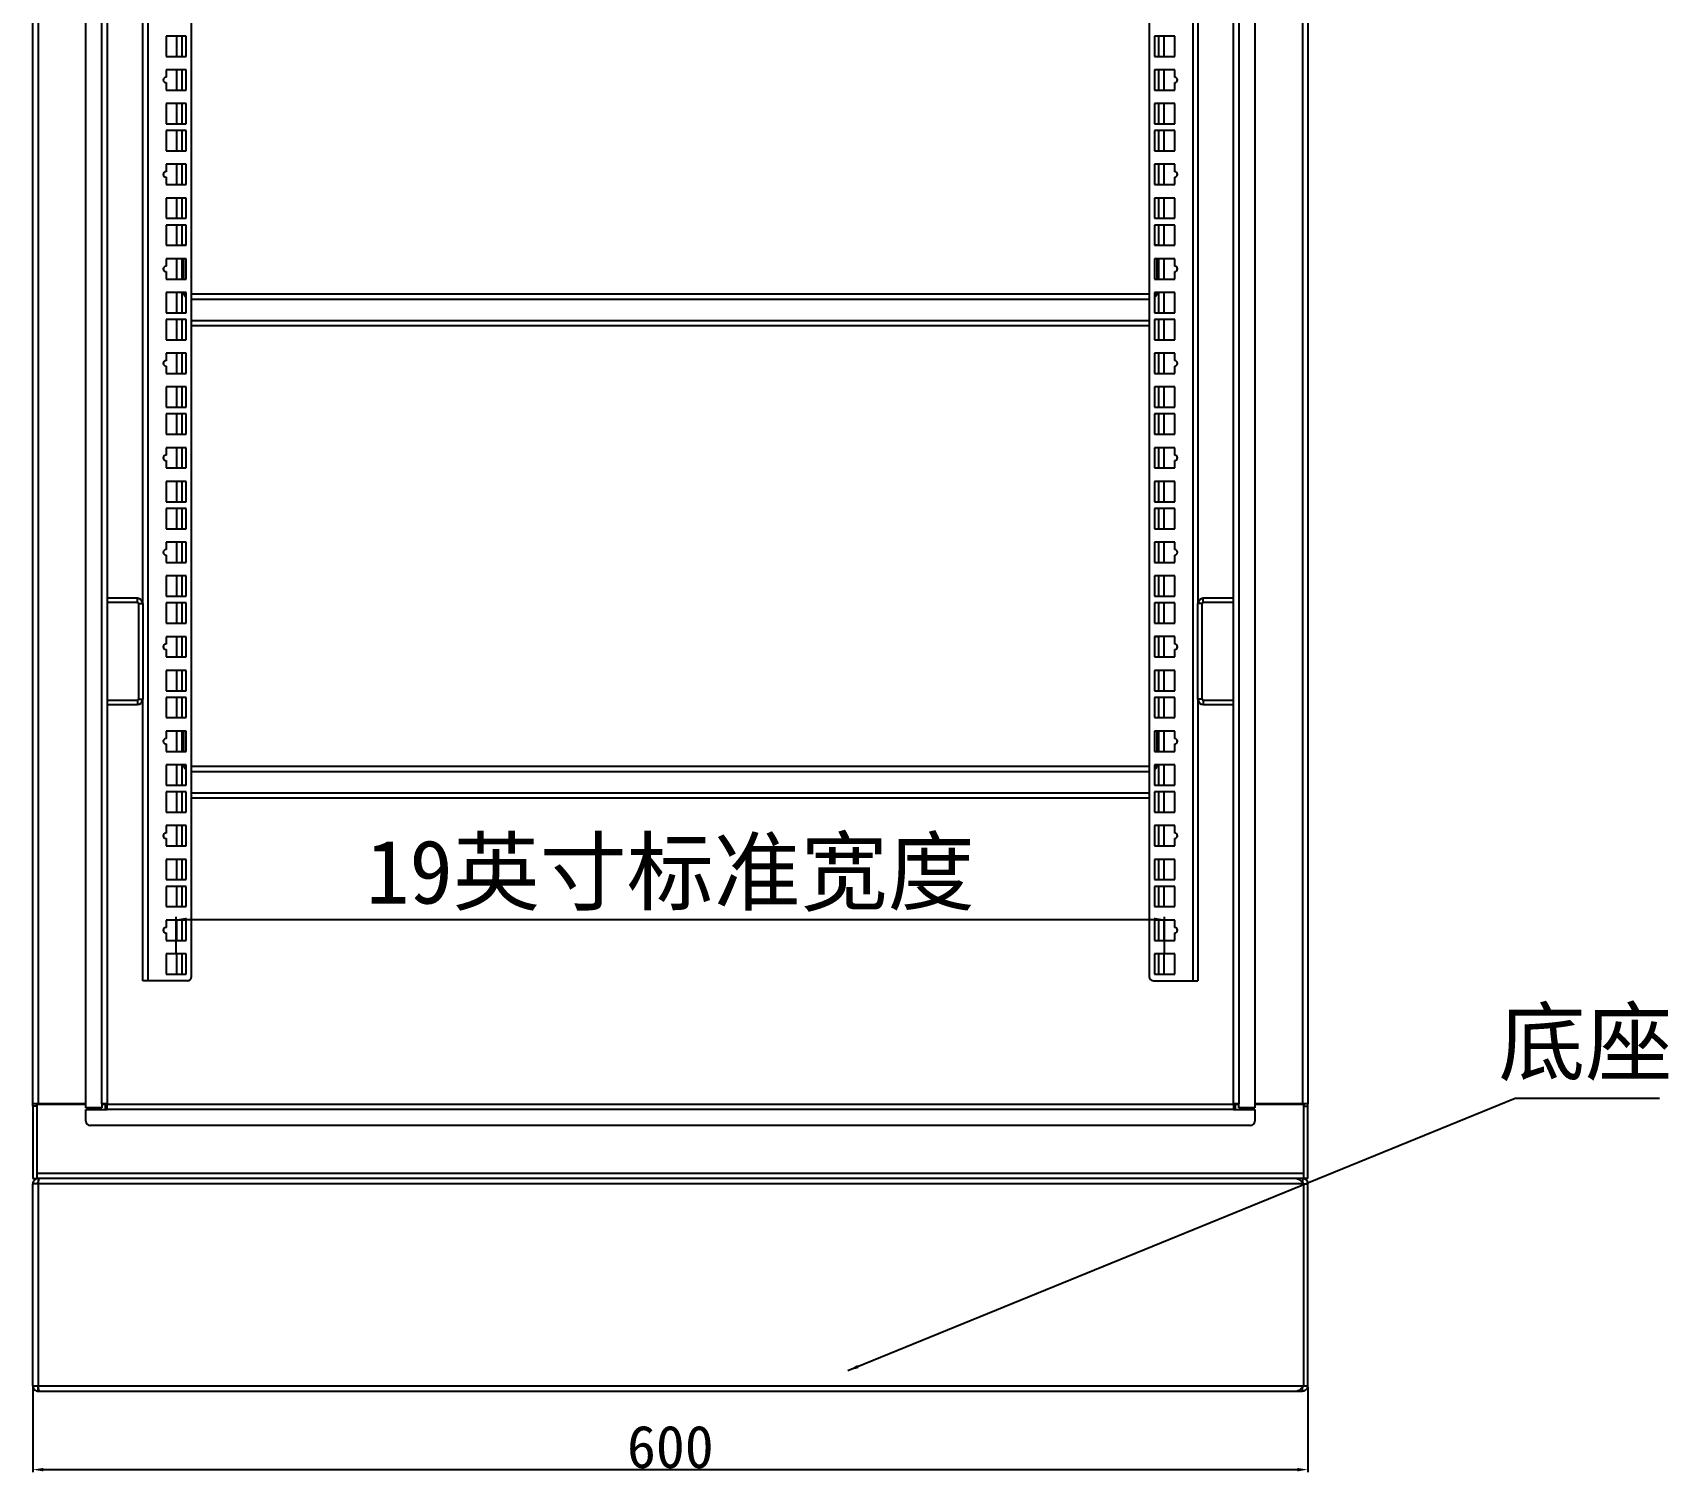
# Model space of a CAD drawing. Header units: millimetres. Extents: x -14348 to 6039, y -1826 to 2921.
# Drawn here: x -12596 to -11826, y 847 to 1524 of the extents above; entities that cross this region are included whole.
import ezdxf

# ---------------------------------------------------------------- set-up
doc = ezdxf.new("R2010")
doc.units = ezdxf.units.MM
doc.layers.add('标注', color=3, linetype='Continuous')
doc.dimstyles.new('ISO-25', dxfattribs={"dimtxt": 10, "dimasz": 5, "dimexe": 1.25, "dimexo": 0.625, "dimtad": 1, "dimdsep": 46, "dimtxsty": 'Standard', "dimcen": 2.5, "dimadec": 0, "dimazin": 0, "dimtfac": 1, "dimtmove": 0, "dimatfit": 3, "dimfxl": 1, "dimarcsym": 0})

# ---------------------------------------------------------------- blocks, each defined once
blk = doc.blocks.new('*D236')
at = {"layer": 'Defpoints', "color": 0, "transparency": 16777216}
for p in [(-12063.03, 1107.15), (-12528.06, 1090.93), (-12063.03, 1090.93)]:
    blk.add_point(p, dxfattribs=at)
at = {"layer": '标注', "color": 0, "lineweight": -2, "transparency": 16777216}
for p, q in [((-12528.06, 1091.55), (-12528.06, 1108.4)), ((-12063.03, 1091.55), (-12063.03, 1108.4)), ((-12523.06, 1107.15), (-12068.03, 1107.15))]:
    blk.add_line(p, q, dxfattribs=at)
at = {"layer": '标注', "color": 0, "transparency": 16777216}
for points in [[(-12523.06, 1107.98), (-12523.06, 1106.32), (-12528.06, 1107.15)], [(-12068.03, 1107.98), (-12068.03, 1106.32), (-12063.03, 1107.15)]]:
    blk.add_solid(points, dxfattribs=at)
at = {"layer": '标注', "color": 0, "transparency": 16777216, "insert": (-12295.55, 1127.63), "char_height": 10, "attachment_point": 5}
blk.add_mtext('{\\H3x;19\\fSimSun|b0|i0|c134|p2;英寸标准宽度}', dxfattribs=at)
blk = doc.blocks.new('*D237')
at = {"layer": 'Defpoints', "color": 0, "transparency": 16777216}
for p in [(-12595.55, 887.71), (-11995.55, 887.71), (-11995.55, 848.25)]:
    blk.add_point(p, dxfattribs=at)
at = {"layer": '标注', "color": 0, "lineweight": -2, "transparency": 16777216}
for p, q in [((-12595.55, 887.09), (-12595.55, 847)), ((-11995.55, 887.09), (-11995.55, 847)), ((-12590.55, 848.25), (-12000.55, 848.25))]:
    blk.add_line(p, q, dxfattribs=at)
at = {"layer": '标注', "color": 0, "transparency": 16777216}
for points in [[(-12590.55, 849.08), (-12590.55, 847.42), (-12595.55, 848.25)], [(-12000.55, 849.08), (-12000.55, 847.42), (-11995.55, 848.25)]]:
    blk.add_solid(points, dxfattribs=at)
at = {"layer": '标注', "color": 0, "transparency": 16777216, "insert": (-12295.55, 858.88), "char_height": 10, "attachment_point": 5}
blk.add_mtext('{\\H2x;600}', dxfattribs=at)

msp = doc.modelspace()

# ---------------------------------------------------------------- linework, layer by layer
at = {"color": 7, "linetype": 'Continuous', "lineweight": 25}
for p, q in [((-12570.548, 1018.515), (-12570.548, 2186.915)), ((-12020.548, 2186.915), (-12020.548, 1018.515)), ((-12595.548, 1020.315), (-12595.548, 2185.115)), ((-12593.048, 2185.115), (-12593.048, 1020.315)), ((-12563.048, 1020.315), (-12563.048, 2185.115)), ((-12560.548, 2185.115), (-12560.548, 1020.315)), ((-12030.548, 1020.315), (-12030.548, 2185.115)), ((-12028.048, 2185.115), (-12028.048, 1020.315)), ((-11998.048, 2185.115), (-11998.048, 1020.315)), ((-11995.548, 2185.115), (-11995.548, 1020.315)), ((-12543.798, 1255.715), (-12543.798, 2030.715)), ((-12047.298, 2030.715), (-12047.298, 1255.715)), ((-12520.798, 1080.215), (-12520.798, 1831.115)), ((-12070.298, 1831.115), (-12070.298, 1080.215)), ((-12523.298, 1522.73), (-12532.828, 1522.73)), ((-12532.828, 1522.73), (-12532.828, 1513.2)), ((-12525.298, 1513.2), (-12525.298, 1522.73)), ((-12523.298, 1513.2), (-12523.298, 1522.73)), ((-12058.268, 1522.73), (-12067.798, 1522.73)), ((-12067.798, 1522.73), (-12067.798, 1513.2)), ((-12065.798, 1522.73), (-12065.798, 1513.2)), ((-12058.268, 1513.2), (-12058.268, 1522.73)), ((-12532.828, 1513.2), (-12523.298, 1513.2)), ((-12067.798, 1513.2), (-12058.268, 1513.2)), ((-12523.298, 1506.85), (-12532.828, 1506.85)), ((-12532.828, 1506.85), (-12532.828, 1503.355)), ((-12532.828, 1500.815), (-12532.828, 1497.32)), ((-12525.298, 1497.32), (-12525.298, 1506.85)), ((-12523.298, 1497.32), (-12523.298, 1506.85)), ((-12058.268, 1506.86), (-12067.798, 1506.86)), ((-12067.798, 1506.86), (-12067.798, 1497.33)), ((-12065.798, 1506.85), (-12067.798, 1506.85)), ((-12065.798, 1506.86), (-12065.798, 1497.33)), ((-12058.268, 1503.365), (-12058.268, 1506.86)), ((-12058.268, 1497.33), (-12058.268, 1500.825)), ((-12532.828, 1497.32), (-12523.298, 1497.32)), ((-12525.298, 1497.33), (-12523.298, 1497.33)), ((-12067.798, 1497.33), (-12058.268, 1497.33)), ((-12523.298, 1490.98), (-12532.828, 1490.98)), ((-12532.828, 1490.98), (-12532.828, 1481.45)), ((-12525.298, 1481.45), (-12525.298, 1490.98)), ((-12523.298, 1481.45), (-12523.298, 1490.98)), ((-12058.268, 1490.98), (-12067.798, 1490.98)), ((-12067.798, 1490.98), (-12067.798, 1481.45)), ((-12065.798, 1490.98), (-12065.798, 1481.45)), ((-12058.268, 1481.45), (-12058.268, 1490.98)), ((-12532.828, 1481.45), (-12523.298, 1481.45)), ((-12523.298, 1478.28), (-12532.828, 1478.28)), ((-12532.828, 1478.28), (-12532.828, 1468.75)), ((-12525.298, 1468.75), (-12525.298, 1478.28)), ((-12523.298, 1468.75), (-12523.298, 1478.28)), ((-12067.798, 1481.45), (-12058.268, 1481.45)), ((-12058.268, 1478.28), (-12067.798, 1478.28)), ((-12067.798, 1478.28), (-12067.798, 1468.75)), ((-12065.798, 1478.28), (-12065.798, 1468.75)), ((-12058.268, 1468.75), (-12058.268, 1478.28)), ((-12532.828, 1468.75), (-12523.298, 1468.75)), ((-12523.298, 1462.4), (-12532.828, 1462.4)), ((-12532.828, 1462.4), (-12532.828, 1458.905)), ((-12525.298, 1452.87), (-12525.298, 1462.4)), ((-12523.298, 1452.87), (-12523.298, 1462.4)), ((-12067.798, 1468.75), (-12058.268, 1468.75)), ((-12058.268, 1462.41), (-12067.798, 1462.41)), ((-12067.798, 1462.41), (-12067.798, 1452.88)), ((-12065.798, 1462.4), (-12067.798, 1462.4)), ((-12065.798, 1462.41), (-12065.798, 1452.88)), ((-12058.268, 1458.915), (-12058.268, 1462.41)), ((-12532.828, 1456.365), (-12532.828, 1452.87)), ((-12058.268, 1452.88), (-12058.268, 1456.375)), ((-12532.828, 1452.87), (-12523.298, 1452.87)), ((-12525.298, 1452.88), (-12523.298, 1452.88)), ((-12067.798, 1452.88), (-12058.268, 1452.88)), ((-12523.298, 1446.53), (-12532.828, 1446.53)), ((-12532.828, 1446.53), (-12532.828, 1437)), ((-12525.298, 1437), (-12525.298, 1446.53)), ((-12523.298, 1437), (-12523.298, 1446.53)), ((-12058.268, 1446.53), (-12067.798, 1446.53)), ((-12067.798, 1446.53), (-12067.798, 1437)), ((-12065.798, 1446.53), (-12065.798, 1437)), ((-12058.268, 1437), (-12058.268, 1446.53)), ((-12532.828, 1437), (-12523.298, 1437)), ((-12523.298, 1433.83), (-12532.828, 1433.83)), ((-12532.828, 1433.83), (-12532.828, 1424.3)), ((-12525.298, 1424.3), (-12525.298, 1433.83)), ((-12523.298, 1424.3), (-12523.298, 1433.83)), ((-12067.798, 1437), (-12058.268, 1437)), ((-12058.268, 1433.83), (-12067.798, 1433.83)), ((-12067.798, 1433.83), (-12067.798, 1424.3)), ((-12065.798, 1433.83), (-12065.798, 1424.3)), ((-12058.268, 1424.3), (-12058.268, 1433.83)), ((-12532.828, 1424.3), (-12523.298, 1424.3)), ((-12524.548, 1424.45), (-12523.298, 1424.45)), ((-12524.548, 1424.3), (-12524.548, 1424.45)), ((-12067.798, 1424.45), (-12066.548, 1424.45)), ((-12067.798, 1424.3), (-12058.268, 1424.3)), ((-12066.548, 1424.45), (-12066.548, 1424.3)), ((-12523.298, 1417.95), (-12532.828, 1417.95)), ((-12532.828, 1417.95), (-12532.828, 1414.455)), ((-12525.298, 1408.42), (-12525.298, 1417.95)), ((-12524.548, 1417.95), (-12524.548, 1408.42)), ((-12523.298, 1408.42), (-12523.298, 1417.95)), ((-12058.268, 1417.96), (-12067.798, 1417.96)), ((-12067.798, 1417.96), (-12067.798, 1408.43)), ((-12066.548, 1408.43), (-12066.548, 1417.96)), ((-12065.798, 1417.95), (-12066.548, 1417.95)), ((-12065.798, 1417.96), (-12065.798, 1408.43)), ((-12058.268, 1414.465), (-12058.268, 1417.96)), ((-12532.828, 1411.915), (-12532.828, 1408.42)), ((-12532.828, 1408.42), (-12523.298, 1408.42)), ((-12525.298, 1408.43), (-12524.548, 1408.43)), ((-12067.798, 1408.43), (-12058.268, 1408.43)), ((-12058.268, 1408.43), (-12058.268, 1411.925)), ((-12523.298, 1402.08), (-12532.828, 1402.08)), ((-12532.828, 1402.08), (-12532.828, 1392.55)), ((-12525.298, 1392.55), (-12525.298, 1402.08)), ((-12524.548, 1402.08), (-12524.548, 1401.95)), ((-12523.298, 1401.95), (-12524.548, 1401.95)), ((-12523.298, 1392.55), (-12523.298, 1402.08)), ((-12520.798, 1401.45), (-12070.298, 1401.45)), ((-12058.268, 1402.08), (-12067.798, 1402.08)), ((-12067.798, 1402.08), (-12067.798, 1392.55)), ((-12067.798, 1401.95), (-12066.548, 1401.95)), ((-12066.548, 1401.95), (-12066.548, 1402.08)), ((-12065.798, 1402.08), (-12065.798, 1392.55)), ((-12058.268, 1392.55), (-12058.268, 1402.08)), ((-12532.828, 1392.55), (-12523.298, 1392.55)), ((-12523.298, 1389.38), (-12532.828, 1389.38)), ((-12532.828, 1389.38), (-12532.828, 1379.85)), ((-12525.298, 1379.85), (-12525.298, 1389.38)), ((-12523.298, 1379.85), (-12523.298, 1389.38)), ((-12070.298, 1386.45), (-12520.798, 1386.45)), ((-12067.798, 1392.55), (-12058.268, 1392.55)), ((-12058.268, 1389.38), (-12067.798, 1389.38)), ((-12067.798, 1389.38), (-12067.798, 1379.85)), ((-12065.798, 1389.38), (-12065.798, 1379.85)), ((-12058.268, 1379.85), (-12058.268, 1389.38)), ((-12532.828, 1379.85), (-12523.298, 1379.85)), ((-12067.798, 1379.85), (-12058.268, 1379.85)), ((-12523.298, 1373.5), (-12532.828, 1373.5)), ((-12532.828, 1373.5), (-12532.828, 1370.005)), ((-12525.298, 1363.97), (-12525.298, 1373.5)), ((-12523.298, 1363.97), (-12523.298, 1373.5)), ((-12058.268, 1373.51), (-12067.798, 1373.51)), ((-12067.798, 1373.51), (-12067.798, 1363.98)), ((-12065.798, 1373.5), (-12067.798, 1373.5)), ((-12065.798, 1373.51), (-12065.798, 1363.98)), ((-12058.268, 1370.015), (-12058.268, 1373.51)), ((-12532.828, 1367.465), (-12532.828, 1363.97)), ((-12532.828, 1363.97), (-12523.298, 1363.97)), ((-12525.298, 1363.98), (-12523.298, 1363.98)), ((-12067.798, 1363.98), (-12058.268, 1363.98)), ((-12058.268, 1363.98), (-12058.268, 1367.475)), ((-12523.298, 1357.63), (-12532.828, 1357.63)), ((-12532.828, 1357.63), (-12532.828, 1348.1)), ((-12525.298, 1348.1), (-12525.298, 1357.63)), ((-12523.298, 1348.1), (-12523.298, 1357.63)), ((-12058.268, 1357.63), (-12067.798, 1357.63)), ((-12067.798, 1357.63), (-12067.798, 1348.1)), ((-12065.798, 1357.63), (-12065.798, 1348.1)), ((-12058.268, 1348.1), (-12058.268, 1357.63)), ((-12532.828, 1348.1), (-12523.298, 1348.1)), ((-12067.798, 1348.1), (-12058.268, 1348.1)), ((-12523.298, 1344.93), (-12532.828, 1344.93)), ((-12532.828, 1344.93), (-12532.828, 1335.4)), ((-12525.298, 1335.4), (-12525.298, 1344.93)), ((-12523.298, 1335.4), (-12523.298, 1344.93)), ((-12058.268, 1344.93), (-12067.798, 1344.93)), ((-12067.798, 1344.93), (-12067.798, 1335.4)), ((-12065.798, 1344.93), (-12065.798, 1335.4)), ((-12058.268, 1335.4), (-12058.268, 1344.93)), ((-12532.828, 1335.4), (-12523.298, 1335.4)), ((-12067.798, 1335.4), (-12058.268, 1335.4)), ((-12523.298, 1329.05), (-12532.828, 1329.05)), ((-12532.828, 1329.05), (-12532.828, 1325.555)), ((-12525.298, 1319.52), (-12525.298, 1329.05)), ((-12523.298, 1319.52), (-12523.298, 1329.05)), ((-12058.268, 1329.06), (-12067.798, 1329.06)), ((-12067.798, 1329.06), (-12067.798, 1319.53)), ((-12065.798, 1329.05), (-12067.798, 1329.05)), ((-12065.798, 1329.06), (-12065.798, 1319.53)), ((-12058.268, 1325.565), (-12058.268, 1329.06)), ((-12532.828, 1323.015), (-12532.828, 1319.52)), ((-12532.828, 1319.52), (-12523.298, 1319.52)), ((-12525.298, 1319.53), (-12523.298, 1319.53)), ((-12067.798, 1319.53), (-12058.268, 1319.53)), ((-12058.268, 1319.53), (-12058.268, 1323.025)), ((-12523.298, 1313.18), (-12532.828, 1313.18)), ((-12532.828, 1313.18), (-12532.828, 1303.65)), ((-12525.298, 1303.65), (-12525.298, 1313.18)), ((-12523.298, 1303.65), (-12523.298, 1313.18)), ((-12058.268, 1313.18), (-12067.798, 1313.18)), ((-12067.798, 1313.18), (-12067.798, 1303.65)), ((-12065.798, 1313.18), (-12065.798, 1303.65)), ((-12058.268, 1303.65), (-12058.268, 1313.18)), ((-12532.828, 1303.65), (-12523.298, 1303.65)), ((-12067.798, 1303.65), (-12058.268, 1303.65)), ((-12523.298, 1300.48), (-12532.828, 1300.48)), ((-12532.828, 1300.48), (-12532.828, 1290.95)), ((-12525.298, 1290.95), (-12525.298, 1300.48)), ((-12523.298, 1290.95), (-12523.298, 1300.48)), ((-12058.268, 1300.48), (-12067.798, 1300.48)), ((-12067.798, 1300.48), (-12067.798, 1290.95)), ((-12065.798, 1300.48), (-12065.798, 1290.95)), ((-12058.268, 1290.95), (-12058.268, 1300.48)), ((-12532.828, 1290.95), (-12523.298, 1290.95)), ((-12067.798, 1290.95), (-12058.268, 1290.95)), ((-12523.298, 1284.6), (-12532.828, 1284.6)), ((-12532.828, 1284.6), (-12532.828, 1281.105)), ((-12532.828, 1278.565), (-12532.828, 1275.07)), ((-12525.298, 1275.07), (-12525.298, 1284.6)), ((-12523.298, 1275.07), (-12523.298, 1284.6)), ((-12058.268, 1284.61), (-12067.798, 1284.61)), ((-12067.798, 1284.61), (-12067.798, 1275.08)), ((-12065.798, 1284.6), (-12067.798, 1284.6)), ((-12065.798, 1284.61), (-12065.798, 1275.08)), ((-12058.268, 1281.115), (-12058.268, 1284.61)), ((-12058.268, 1275.08), (-12058.268, 1278.575)), ((-12532.828, 1275.07), (-12523.298, 1275.07)), ((-12525.298, 1275.08), (-12523.298, 1275.08)), ((-12067.798, 1275.08), (-12058.268, 1275.08)), ((-12523.298, 1268.73), (-12532.828, 1268.73)), ((-12532.828, 1268.73), (-12532.828, 1259.2)), ((-12525.298, 1259.2), (-12525.298, 1268.73)), ((-12523.298, 1259.2), (-12523.298, 1268.73)), ((-12058.268, 1268.73), (-12067.798, 1268.73)), ((-12067.798, 1268.73), (-12067.798, 1259.2)), ((-12065.798, 1268.73), (-12065.798, 1259.2)), ((-12058.268, 1259.2), (-12058.268, 1268.73)), ((-12546.298, 1258.215), (-12560.548, 1258.215)), ((-12546.298, 1256.215), (-12560.548, 1256.215)), ((-12546.298, 1256.215), (-12546.298, 1258.215)), ((-12545.798, 1255.715), (-12543.798, 1255.715)), ((-12545.798, 1255.715), (-12545.798, 1210.715)), ((-12543.798, 1255.715), (-12543.798, 1210.715)), ((-12532.828, 1259.2), (-12523.298, 1259.2)), ((-12523.298, 1256.03), (-12532.828, 1256.03)), ((-12532.828, 1256.03), (-12532.828, 1246.5)), ((-12525.298, 1246.5), (-12525.298, 1256.03)), ((-12523.298, 1246.5), (-12523.298, 1256.03)), ((-12067.798, 1259.2), (-12058.268, 1259.2)), ((-12058.268, 1256.03), (-12067.798, 1256.03)), ((-12067.798, 1256.03), (-12067.798, 1246.5)), ((-12065.798, 1256.03), (-12065.798, 1246.5)), ((-12058.268, 1246.5), (-12058.268, 1256.03)), ((-12045.298, 1255.715), (-12047.298, 1255.715)), ((-12047.298, 1210.715), (-12047.298, 1255.715)), ((-12045.298, 1210.715), (-12045.298, 1255.715)), ((-12044.798, 1256.215), (-12044.798, 1258.215)), ((-12030.548, 1258.215), (-12044.798, 1258.215)), ((-12030.548, 1256.215), (-12044.798, 1256.215)), ((-12532.828, 1246.5), (-12523.298, 1246.5)), ((-12523.298, 1240.15), (-12532.828, 1240.15)), ((-12532.828, 1240.15), (-12532.828, 1236.655)), ((-12525.298, 1230.62), (-12525.298, 1240.15)), ((-12523.298, 1230.62), (-12523.298, 1240.15)), ((-12067.798, 1246.5), (-12058.268, 1246.5)), ((-12058.268, 1240.16), (-12067.798, 1240.16)), ((-12067.798, 1240.16), (-12067.798, 1230.63)), ((-12065.798, 1240.15), (-12067.798, 1240.15)), ((-12065.798, 1240.16), (-12065.798, 1230.63)), ((-12058.268, 1236.665), (-12058.268, 1240.16)), ((-12532.828, 1234.115), (-12532.828, 1230.62)), ((-12058.268, 1230.63), (-12058.268, 1234.125)), ((-12532.828, 1230.62), (-12523.298, 1230.62)), ((-12523.298, 1224.28), (-12532.828, 1224.28)), ((-12532.828, 1224.28), (-12532.828, 1214.75)), ((-12525.298, 1230.63), (-12523.298, 1230.63)), ((-12525.298, 1214.75), (-12525.298, 1224.28)), ((-12523.298, 1214.75), (-12523.298, 1224.28)), ((-12067.798, 1230.63), (-12058.268, 1230.63)), ((-12058.268, 1224.28), (-12067.798, 1224.28)), ((-12067.798, 1224.28), (-12067.798, 1214.75)), ((-12065.798, 1224.28), (-12065.798, 1214.75)), ((-12058.268, 1214.75), (-12058.268, 1224.28)), ((-12560.548, 1210.215), (-12546.298, 1210.215)), ((-12560.548, 1208.215), (-12546.298, 1208.215)), ((-12546.298, 1210.215), (-12546.298, 1208.215)), ((-12545.798, 1210.715), (-12543.798, 1210.715)), ((-12543.798, 1078.215), (-12543.798, 1210.715)), ((-12532.828, 1214.75), (-12523.298, 1214.75)), ((-12523.298, 1211.58), (-12532.828, 1211.58)), ((-12532.828, 1211.58), (-12532.828, 1202.05)), ((-12525.298, 1202.05), (-12525.298, 1211.58)), ((-12523.298, 1202.05), (-12523.298, 1211.58)), ((-12067.798, 1214.75), (-12058.268, 1214.75)), ((-12058.268, 1211.58), (-12067.798, 1211.58)), ((-12067.798, 1211.58), (-12067.798, 1202.05)), ((-12065.798, 1211.58), (-12065.798, 1202.05)), ((-12058.268, 1202.05), (-12058.268, 1211.58)), ((-12047.298, 1210.715), (-12047.298, 1078.215)), ((-12045.298, 1210.715), (-12047.298, 1210.715)), ((-12044.798, 1210.215), (-12044.798, 1208.215)), ((-12044.798, 1210.215), (-12030.548, 1210.215)), ((-12044.798, 1208.215), (-12030.548, 1208.215)), ((-12532.828, 1202.05), (-12523.298, 1202.05)), ((-12524.548, 1202.2), (-12523.298, 1202.2)), ((-12524.548, 1202.05), (-12524.548, 1202.2)), ((-12067.798, 1202.2), (-12066.548, 1202.2)), ((-12067.798, 1202.05), (-12058.268, 1202.05)), ((-12066.548, 1202.2), (-12066.548, 1202.05)), ((-12523.298, 1195.7), (-12532.828, 1195.7)), ((-12532.828, 1195.7), (-12532.828, 1192.205)), ((-12525.298, 1186.17), (-12525.298, 1195.7)), ((-12524.548, 1195.7), (-12524.548, 1186.17)), ((-12523.298, 1186.17), (-12523.298, 1195.7)), ((-12058.268, 1195.71), (-12067.798, 1195.71)), ((-12067.798, 1195.71), (-12067.798, 1186.18)), ((-12066.548, 1186.18), (-12066.548, 1195.71)), ((-12065.798, 1195.7), (-12066.548, 1195.7)), ((-12065.798, 1195.71), (-12065.798, 1186.18)), ((-12058.268, 1192.215), (-12058.268, 1195.71)), ((-12532.828, 1189.665), (-12532.828, 1186.17)), ((-12532.828, 1186.17), (-12523.298, 1186.17)), ((-12525.298, 1186.18), (-12524.548, 1186.18)), ((-12067.798, 1186.18), (-12058.268, 1186.18)), ((-12058.268, 1186.18), (-12058.268, 1189.675)), ((-12523.298, 1179.83), (-12532.828, 1179.83)), ((-12532.828, 1179.83), (-12532.828, 1170.3)), ((-12525.298, 1170.3), (-12525.298, 1179.83)), ((-12524.548, 1179.83), (-12524.548, 1179.7)), ((-12523.298, 1179.7), (-12524.548, 1179.7)), ((-12523.298, 1170.3), (-12523.298, 1179.83)), ((-12520.798, 1179.2), (-12070.298, 1179.2)), ((-12058.268, 1179.83), (-12067.798, 1179.83)), ((-12067.798, 1179.83), (-12067.798, 1170.3)), ((-12067.798, 1179.7), (-12066.548, 1179.7)), ((-12066.548, 1179.7), (-12066.548, 1179.83)), ((-12065.798, 1179.83), (-12065.798, 1170.3)), ((-12058.268, 1170.3), (-12058.268, 1179.83)), ((-12532.828, 1170.3), (-12523.298, 1170.3)), ((-12067.798, 1170.3), (-12058.268, 1170.3)), ((-12523.298, 1167.13), (-12532.828, 1167.13)), ((-12532.828, 1167.13), (-12532.828, 1157.6)), ((-12525.298, 1157.6), (-12525.298, 1167.13)), ((-12523.298, 1157.6), (-12523.298, 1167.13)), ((-12070.298, 1164.2), (-12520.798, 1164.2)), ((-12058.268, 1167.13), (-12067.798, 1167.13)), ((-12067.798, 1167.13), (-12067.798, 1157.6)), ((-12065.798, 1167.13), (-12065.798, 1157.6)), ((-12058.268, 1157.6), (-12058.268, 1167.13)), ((-12532.828, 1157.6), (-12523.298, 1157.6)), ((-12067.798, 1157.6), (-12058.268, 1157.6)), ((-12523.298, 1151.25), (-12532.828, 1151.25)), ((-12532.828, 1151.25), (-12532.828, 1147.755)), ((-12525.298, 1141.72), (-12525.298, 1151.25)), ((-12523.298, 1141.72), (-12523.298, 1151.25)), ((-12058.268, 1151.26), (-12067.798, 1151.26)), ((-12067.798, 1151.26), (-12067.798, 1141.73)), ((-12065.798, 1151.25), (-12067.798, 1151.25)), ((-12065.798, 1151.26), (-12065.798, 1141.73)), ((-12058.268, 1147.765), (-12058.268, 1151.26)), ((-12532.828, 1145.215), (-12532.828, 1141.72)), ((-12532.828, 1141.72), (-12523.298, 1141.72)), ((-12525.298, 1141.73), (-12523.298, 1141.73)), ((-12067.798, 1141.73), (-12058.268, 1141.73)), ((-12058.268, 1141.73), (-12058.268, 1145.225)), ((-12523.298, 1135.38), (-12532.828, 1135.38)), ((-12532.828, 1135.38), (-12532.828, 1125.85)), ((-12525.298, 1125.85), (-12525.298, 1135.38)), ((-12523.298, 1125.85), (-12523.298, 1135.38)), ((-12058.268, 1135.38), (-12067.798, 1135.38)), ((-12067.798, 1135.38), (-12067.798, 1125.85)), ((-12065.798, 1135.38), (-12065.798, 1125.85)), ((-12058.268, 1125.85), (-12058.268, 1135.38)), ((-12532.828, 1125.85), (-12523.298, 1125.85)), ((-12067.798, 1125.85), (-12058.268, 1125.85)), ((-12523.298, 1122.68), (-12532.828, 1122.68)), ((-12532.828, 1122.68), (-12532.828, 1113.15)), ((-12525.298, 1113.15), (-12525.298, 1122.68)), ((-12523.298, 1113.15), (-12523.298, 1122.68)), ((-12058.268, 1122.68), (-12067.798, 1122.68)), ((-12067.798, 1122.68), (-12067.798, 1113.15)), ((-12065.798, 1122.68), (-12065.798, 1113.15)), ((-12058.268, 1113.15), (-12058.268, 1122.68)), ((-12532.828, 1113.15), (-12523.298, 1113.15)), ((-12067.798, 1113.15), (-12058.268, 1113.15)), ((-12523.298, 1106.8), (-12532.828, 1106.8)), ((-12532.828, 1106.8), (-12532.828, 1103.305)), ((-12532.828, 1100.765), (-12532.828, 1097.27)), ((-12525.298, 1097.27), (-12525.298, 1106.8)), ((-12523.298, 1097.27), (-12523.298, 1106.8)), ((-12058.268, 1106.81), (-12067.798, 1106.81)), ((-12067.798, 1106.81), (-12067.798, 1097.28)), ((-12065.798, 1106.8), (-12067.798, 1106.8)), ((-12065.798, 1106.81), (-12065.798, 1097.28)), ((-12058.268, 1103.315), (-12058.268, 1106.81)), ((-12058.268, 1097.28), (-12058.268, 1100.775)), ((-12532.828, 1097.27), (-12523.298, 1097.27)), ((-12525.298, 1097.28), (-12523.298, 1097.28)), ((-12067.798, 1097.28), (-12058.268, 1097.28)), ((-12523.298, 1090.93), (-12532.828, 1090.93)), ((-12532.828, 1090.93), (-12532.828, 1081.4)), ((-12525.298, 1081.4), (-12525.298, 1090.93)), ((-12523.298, 1081.4), (-12523.298, 1090.93)), ((-12067.798, 1090.93), (-12067.798, 1081.4)), ((-12058.268, 1090.93), (-12067.798, 1090.93)), ((-12065.798, 1090.93), (-12065.798, 1081.4)), ((-12058.268, 1081.4), (-12058.268, 1090.93)), ((-12541.298, 1078.215), (-12543.798, 1078.215)), ((-12522.798, 1078.215), (-12541.298, 1078.215)), ((-12532.828, 1081.4), (-12523.298, 1081.4)), ((-12068.298, 1078.215), (-12049.798, 1078.215)), ((-12067.798, 1081.4), (-12058.268, 1081.4)), ((-12049.798, 1078.215), (-12047.298, 1078.215)), ((-12593.048, 1020.315), (-12595.548, 1020.315)), ((-12595.548, 1019.315), (-12595.548, 1020.315)), ((-12595.548, 1019.315), (-12595.548, 985.215)), ((-12593.548, 1019.315), (-12595.548, 1019.315)), ((-12593.548, 1019.315), (-12593.548, 1020.315)), ((-12593.548, 1019.315), (-12593.548, 985.215)), ((-12593.448, 987.715), (-12593.448, 1020.215)), ((-12593.448, 1020.215), (-12570.548, 1020.215)), ((-12570.548, 1020.315), (-12593.048, 1020.315)), ((-12563.048, 1018.515), (-12570.548, 1018.515)), ((-12570.548, 1012.215), (-12570.548, 1017.715)), ((-12570.548, 1017.715), (-12560.448, 1017.715)), ((-12563.048, 1020.315), (-12563.048, 1018.515)), ((-12560.548, 1020.315), (-12563.048, 1020.315)), ((-12563.048, 1020.215), (-12561.448, 1020.215)), ((-12561.448, 1020.215), (-12561.448, 1017.715)), ((-12560.448, 1020.215), (-12030.648, 1020.215)), ((-12560.448, 1017.715), (-12560.448, 1020.215)), ((-12030.648, 1017.715), (-12560.448, 1017.715)), ((-12030.648, 1020.215), (-12030.648, 1017.715)), ((-12030.648, 1017.715), (-12020.548, 1017.715)), ((-12028.048, 1020.315), (-12030.548, 1020.315)), ((-12029.648, 1017.715), (-12029.648, 1020.215)), ((-12029.648, 1020.215), (-12028.048, 1020.215)), ((-12028.048, 1018.515), (-12028.048, 1020.315)), ((-12020.548, 1018.515), (-12028.048, 1018.515)), ((-11998.048, 1020.315), (-12020.548, 1020.315)), ((-12020.548, 1020.215), (-11997.648, 1020.215)), ((-12020.548, 1017.715), (-12020.548, 1012.215)), ((-11995.548, 1020.315), (-11998.048, 1020.315)), ((-11997.648, 1020.215), (-11997.648, 987.715)), ((-11997.548, 1020.315), (-11997.548, 1019.315)), ((-11997.548, 985.215), (-11997.548, 1019.315)), ((-11997.548, 1019.315), (-11995.548, 1019.315)), ((-11995.548, 1019.315), (-11995.548, 1020.315)), ((-11995.548, 985.215), (-11995.548, 1019.315)), ((-12022.548, 1010.215), (-12568.548, 1010.215)), ((-12595.548, 985.215), (-12593.548, 985.215)), ((-12593.448, 987.715), (-11997.648, 987.715)), ((-12593.448, 985.215), (-12593.448, 987.715)), ((-11997.648, 985.215), (-12593.448, 985.215)), ((-12593.048, 985.215), (-12593.048, 983.215)), ((-12000.855, 985.215), (-12592.341, 985.215)), ((-11998.048, 985.215), (-11998.048, 983.215)), ((-11997.648, 987.715), (-11997.648, 985.215)), ((-11995.548, 985.215), (-11997.548, 985.215)), ((-12595.548, 887.715), (-12595.548, 982.715)), ((-12593.048, 982.715), (-12595.548, 982.715)), ((-11997.648, 982.715), (-12593.048, 982.715)), ((-12593.048, 982.715), (-12593.048, 887.715)), ((-11997.648, 982.715), (-11997.648, 887.715)), ((-11997.648, 982.715), (-11997.548, 982.715)), ((-11997.548, 982.715), (-11995.548, 982.715)), ((-11997.548, 887.715), (-11997.548, 982.715)), ((-11995.548, 887.715), (-11995.548, 982.715)), ((-12595.548, 887.715), (-12593.048, 887.715)), ((-12593.048, 887.715), (-11997.648, 887.715)), ((-12593.048, 885.215), (-12593.048, 887.215)), ((-12593.048, 885.215), (-12592.341, 885.215)), ((-12592.341, 885.215), (-12000.855, 885.215)), ((-12000.855, 885.215), (-11998.048, 885.215)), ((-11998.048, 885.215), (-11998.048, 887.215)), ((-11997.548, 887.715), (-11997.648, 887.715)), ((-11997.548, 887.715), (-11995.548, 887.715))]:
    msp.add_line(p, q, dxfattribs=at)
at = {"color": 8, "linetype": 'Continuous', "lineweight": 25}
for p, q in [((-12541.298, 1078.215), (-12541.298, 1834.553)), ((-12049.798, 1834.553), (-12049.798, 1078.215)), ((-12527.798, 1513.2), (-12527.798, 1522.73)), ((-12063.298, 1522.73), (-12063.298, 1513.2)), ((-12527.798, 1497.32), (-12527.798, 1506.85)), ((-12063.298, 1506.86), (-12063.298, 1497.33)), ((-12527.798, 1481.45), (-12527.798, 1490.98)), ((-12063.298, 1490.98), (-12063.298, 1481.45)), ((-12527.798, 1468.75), (-12527.798, 1478.28)), ((-12063.298, 1478.28), (-12063.298, 1468.75)), ((-12527.798, 1452.87), (-12527.798, 1462.4)), ((-12063.298, 1462.41), (-12063.298, 1452.88)), ((-12527.798, 1437), (-12527.798, 1446.53)), ((-12063.298, 1446.53), (-12063.298, 1437)), ((-12527.798, 1424.3), (-12527.798, 1433.83)), ((-12063.298, 1433.83), (-12063.298, 1424.3)), ((-12527.798, 1408.42), (-12527.798, 1417.95)), ((-12063.298, 1417.96), (-12063.298, 1408.43)), ((-12527.798, 1392.55), (-12527.798, 1402.08)), ((-12063.298, 1402.08), (-12063.298, 1392.55)), ((-12520.798, 1398.95), (-12070.298, 1398.95)), ((-12527.798, 1379.85), (-12527.798, 1389.38)), ((-12520.798, 1388.95), (-12070.298, 1388.95)), ((-12063.298, 1389.38), (-12063.298, 1379.85)), ((-12527.798, 1363.97), (-12527.798, 1373.5)), ((-12063.298, 1373.51), (-12063.298, 1363.98)), ((-12527.798, 1348.1), (-12527.798, 1357.63)), ((-12063.298, 1357.63), (-12063.298, 1348.1)), ((-12527.798, 1335.4), (-12527.798, 1344.93)), ((-12063.298, 1344.93), (-12063.298, 1335.4)), ((-12527.798, 1319.52), (-12527.798, 1329.05)), ((-12063.298, 1329.06), (-12063.298, 1319.53)), ((-12527.798, 1303.65), (-12527.798, 1313.18)), ((-12063.298, 1313.18), (-12063.298, 1303.65)), ((-12527.798, 1290.95), (-12527.798, 1300.48)), ((-12063.298, 1300.48), (-12063.298, 1290.95)), ((-12527.798, 1275.07), (-12527.798, 1284.6)), ((-12063.298, 1284.61), (-12063.298, 1275.08)), ((-12527.798, 1259.2), (-12527.798, 1268.73)), ((-12063.298, 1268.73), (-12063.298, 1259.2)), ((-12527.798, 1246.5), (-12527.798, 1256.03)), ((-12063.298, 1256.03), (-12063.298, 1246.5)), ((-12527.798, 1230.62), (-12527.798, 1240.15)), ((-12063.298, 1240.16), (-12063.298, 1230.63)), ((-12527.798, 1214.75), (-12527.798, 1224.28)), ((-12063.298, 1224.28), (-12063.298, 1214.75)), ((-12527.798, 1202.05), (-12527.798, 1211.58)), ((-12063.298, 1211.58), (-12063.298, 1202.05)), ((-12527.798, 1186.17), (-12527.798, 1195.7)), ((-12063.298, 1195.71), (-12063.298, 1186.18)), ((-12527.798, 1170.3), (-12527.798, 1179.83)), ((-12063.298, 1179.83), (-12063.298, 1170.3)), ((-12520.798, 1176.7), (-12070.298, 1176.7)), ((-12527.798, 1157.6), (-12527.798, 1167.13)), ((-12520.798, 1166.7), (-12070.298, 1166.7)), ((-12063.298, 1167.13), (-12063.298, 1157.6)), ((-12527.798, 1141.72), (-12527.798, 1151.25)), ((-12063.298, 1151.26), (-12063.298, 1141.73)), ((-12527.798, 1125.85), (-12527.798, 1135.38)), ((-12063.298, 1135.38), (-12063.298, 1125.85)), ((-12527.798, 1113.15), (-12527.798, 1122.68)), ((-12063.298, 1122.68), (-12063.298, 1113.15)), ((-12527.798, 1097.27), (-12527.798, 1106.8)), ((-12063.298, 1106.81), (-12063.298, 1097.28)), ((-12527.798, 1081.4), (-12527.798, 1090.93)), ((-12063.298, 1090.93), (-12063.298, 1081.4)), ((-12593.048, 1020.215), (-12593.048, 1020.315)), ((-11998.048, 1020.315), (-11998.048, 1020.215))]:
    msp.add_line(p, q, dxfattribs=at)
at = {"color": 7, "linetype": 'Continuous', "lineweight": 25}
for centre, radius, start, end in [((-12532.828, 1502.085), 1.27, 90, 270), ((-12058.268, 1502.095), 1.27, 270, 90), ((-12532.828, 1457.635), 1.27, 90, 270), ((-12058.268, 1457.645), 1.27, 270, 90), ((-12532.828, 1413.185), 1.27, 90, 270), ((-12058.268, 1413.195), 1.27, 270, 90), ((-12522.048, 1401.95), 2.5, 180, 240), ((-12069.048, 1401.95), 2.5, 300, 0), ((-12532.828, 1368.735), 1.27, 90, 270), ((-12058.268, 1368.745), 1.27, 270, 90), ((-12532.828, 1324.285), 1.27, 90, 270), ((-12058.268, 1324.295), 1.27, 270, 90), ((-12532.828, 1279.835), 1.27, 90, 270), ((-12058.268, 1279.845), 1.27, 270, 90), ((-12546.298, 1255.715), 2.5, 0, 90), ((-12546.298, 1255.715), 0.5, 0, 90), ((-12044.798, 1255.715), 2.5, 90, 180), ((-12044.798, 1255.715), 0.5, 90, 180), ((-12532.828, 1235.385), 1.27, 90, 270), ((-12058.268, 1235.395), 1.27, 270, 90), ((-12546.298, 1210.715), 2.5, 270, 0), ((-12546.298, 1210.715), 0.5, 270, 0), ((-12044.798, 1210.715), 2.5, 180, 270), ((-12044.798, 1210.715), 0.5, 180, 270), ((-12532.828, 1190.935), 1.27, 90, 270), ((-12058.268, 1190.945), 1.27, 270, 90), ((-12522.048, 1179.7), 2.5, 180, 240), ((-12069.048, 1179.7), 2.5, 300, 0), ((-12532.828, 1146.485), 1.27, 90, 270), ((-12058.268, 1146.495), 1.27, 270, 90), ((-12532.828, 1102.035), 1.27, 90, 270), ((-12058.268, 1102.045), 1.27, 270, 90), ((-12522.798, 1080.215), 2, 270, 0), ((-12068.298, 1080.215), 2, 180, 270), ((-12568.548, 1012.215), 2, 180, 270), ((-12022.548, 1012.215), 2, 270, 0)]:
    msp.add_arc(centre, radius, start, end, dxfattribs=at)
for points, knots in [([(-12593.048, 985.215), (-12593.333, 985.186), (-12593.905, 985.129), (-12594.663, 984.684), (-12595.229, 984.032), (-12595.511, 983.332), (-12595.538, 982.881), (-12595.548, 982.715)], [0, 0, 0, 0, 0.2181749, 0.4363498, 0.6545151, 0.8726803, 1, 1, 1, 1]), ([(-12593.548, 987.922), (-12593.543, 987.905), (-12593.534, 987.878), (-12593.471, 987.85), (-12593.448, 987.841)], [0, 0, 0, 0, 0.6363461, 1, 1, 1, 1]), ([(-12593.048, 982.715), (-12592.996, 983), (-12592.894, 983.572), (-12592.739, 984.33), (-12592.585, 984.896), (-12592.452, 985.178), (-12592.371, 985.205), (-12592.341, 985.215)], [0, 0, 0, 0, 0.2181749, 0.4363498, 0.6545151, 0.8726803, 1, 1, 1, 1]), ([(-12000.855, 985.215), (-12000.558, 985.168), (-11999.964, 985.075), (-11999.074, 984.368), (-11998.3, 983.514), (-11997.826, 982.933), (-11997.648, 982.715)], [0, 0, 0, 0, 0.2774592, 0.5552089, 0.8329608, 1, 1, 1, 1]), ([(-11995.548, 982.715), (-11995.594, 983.079), (-11995.687, 983.806), (-11996.394, 984.687), (-11997.249, 985.152), (-11997.83, 985.198), (-11998.048, 985.215)], [0, 0, 0, 0, 0.2774592, 0.5552089, 0.8329608, 1, 1, 1, 1]), ([(-11997.648, 987.841), (-11997.625, 987.85), (-11997.561, 987.878), (-11997.553, 987.905), (-11997.548, 987.922)], [0, 0, 0, 0, 0.3636539, 1, 1, 1, 1]), ([(-11997.548, 982.715), (-11997.559, 982.794), (-11997.581, 982.952), (-11997.765, 983.163), (-11997.946, 983.196), (-11998.048, 983.215)], [0, 0, 0, 0, 0.3035437, 0.6070874, 1, 1, 1, 1]), ([(-12595.548, 887.715), (-12595.519, 887.429), (-12595.462, 886.858), (-12595.017, 886.1), (-12594.365, 885.534), (-12593.665, 885.252), (-12593.214, 885.225), (-12593.048, 885.215)], [0, 0, 0, 0, 0.2181749, 0.4363498, 0.6545151, 0.8726803, 1, 1, 1, 1]), ([(-12592.341, 885.215), (-12592.392, 885.243), (-12592.495, 885.301), (-12592.649, 885.745), (-12592.804, 886.398), (-12592.937, 887.098), (-12593.018, 887.549), (-12593.048, 887.715)], [0, 0, 0, 0, 0.2181749, 0.4363498, 0.6545151, 0.8726803, 1, 1, 1, 1]), ([(-11997.648, 887.715), (-11997.945, 887.351), (-11998.539, 886.624), (-11999.429, 885.742), (-12000.203, 885.277), (-12000.677, 885.232), (-12000.855, 885.215)], [0, 0, 0, 0, 0.2774592, 0.5552089, 0.8329608, 1, 1, 1, 1]), ([(-11998.048, 885.215), (-11997.684, 885.261), (-11996.957, 885.354), (-11996.075, 886.061), (-11995.61, 886.916), (-11995.565, 887.497), (-11995.548, 887.715)], [0, 0, 0, 0, 0.2774592, 0.5552089, 0.8329608, 1, 1, 1, 1]), ([(-11998.048, 887.215), (-11997.969, 887.226), (-11997.811, 887.248), (-11997.6, 887.432), (-11997.567, 887.613), (-11997.548, 887.715)], [0, 0, 0, 0, 0.3035437, 0.6070874, 1, 1, 1, 1])]:
    msp.add_open_spline(points, degree=3, knots=knots, dxfattribs=at)
for points in [[(-12593.048, 983.215), (-12593.113, 983.207), (-12593.244, 983.192), (-12593.41, 983.077), (-12593.525, 982.911), (-12593.54, 982.78), (-12593.548, 982.715)], [(-12593.548, 887.715), (-12593.54, 887.649), (-12593.525, 887.518), (-12593.41, 887.353), (-12593.244, 887.237), (-12593.113, 887.222), (-12593.048, 887.215)]]:
    msp.add_open_spline(points, degree=3, dxfattribs=at)

# ---------------------------------------------------------------- texts
at = {"layer": '标注', "insert": (-11905.94, 1064.422), "char_height": 30, "attachment_point": 1}
msp.add_mtext_dynamic_manual_height_columns('{\\fSimSun|b0|i0|c134|p2;底座}', width=244.39109, gutter_width=12.5, heights=[0], dxfattribs=at)

# ---------------------------------------------------------------- dimensions: what is measured, and where the dimension line sits
at = {"layer": '标注'}
for base, p1, p2, text, picture, middle in [((-12063.033, 1107.149), (-12528.063, 1090.93), (-12063.033, 1090.93), '{\\H3x;19\\fSimSun|b0|i0|c134|p2;英寸标准宽度}', '*D236', (-12295.548, 1127.634)), ((-11995.548, 848.251), (-12595.548, 887.715), (-11995.548, 887.715), '{\\H2x;<>}', '*D237', (-12295.548, 858.876))]:
    dim = msp.add_linear_dim(base=base, p1=p1, p2=p2, text=text, dimstyle='ISO-25', dxfattribs=at)
    dim.commit()
    dim.dimension.update_dxf_attribs({"geometry": picture, "text_midpoint": middle})

# ---------------------------------------------------------------- leaders
msp.add_leader([(-12211.971, 894.819), (-11898.06, 1023.043), (-11830.177, 1023.043)], dimstyle='ISO-25', override={"dimgap": 0.625, "dimtad": 0}, dxfattribs=at)

doc.saveas('drawing.dxf')
